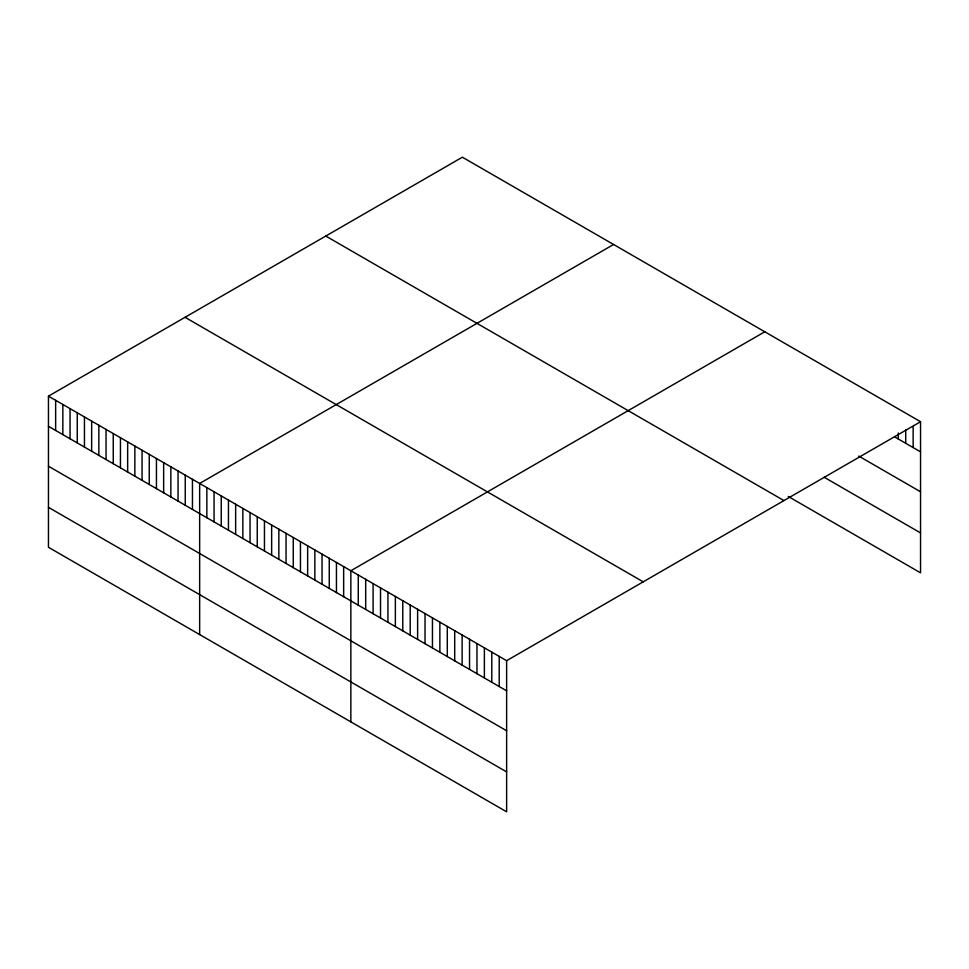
<?xml version="1.0" encoding="UTF-8"?>
<svg xmlns="http://www.w3.org/2000/svg" width="969" height="969" viewBox="0 0 969 969"><rect width="100%" height="100%" fill="white"/><g stroke="black" fill="none" stroke-linecap="round" stroke-linejoin="round"><path stroke-width="1.45" d="M48.45 396.164L506.63 660.688L506.63 811.804L48.45 547.279L48.45 396.164L462.37 157.196L920.55 421.721L920.55 572.836L788.257 496.455M613.571 244.491L199.65 483.458L199.65 634.574M764.771 331.786L350.851 570.753L350.851 721.869M506.63 660.688L920.55 421.721M894.581 436.849L920.55 451.845M858.728 456.072L920.55 491.767M824.11 477.232L920.55 532.914M325.778 236.048L783.957 500.585M185.043 317.299L643.222 581.836M48.45 426.287L506.63 690.812M48.45 466.21L506.63 730.735M48.45 507.344L506.63 771.881M913.137 426.469L913.137 447.557M905.712 429.715L905.712 443.269M898.299 432.961L898.299 438.993M499.217 656.413L499.217 686.524M491.792 652.125L491.792 682.249M484.379 647.849L484.379 677.961M476.966 643.561L476.966 673.685M469.541 639.274L469.541 669.397M462.128 634.998L462.128 665.109M454.703 630.71L454.703 660.834M447.29 626.434L447.29 656.546M439.865 622.146L439.865 652.27M432.453 617.859L432.453 647.982M425.028 613.583L425.028 643.695M417.615 609.295L417.615 639.419M410.202 605.019L410.202 635.131M402.777 600.732L402.777 630.855M395.364 596.456L395.364 626.568M387.939 592.168L387.939 622.28M380.526 587.88L380.526 618.004M373.101 583.604L373.101 613.716M365.688 579.317L365.688 609.44M358.276 575.041L358.276 605.153M343.656 566.599L343.656 596.71M336.449 562.444L336.449 592.556M329.254 558.277L329.254 588.401M322.047 554.123L322.047 584.246M314.852 549.968L314.852 580.092M307.645 545.813L307.645 575.925M300.451 541.659L300.451 571.771M293.256 537.492L293.256 567.616M286.049 533.338L286.049 563.461M278.854 529.183L278.854 559.307M271.647 525.028L271.647 555.14M264.452 520.874L264.452 550.986M257.245 516.707L257.245 546.831M250.05 512.553L250.05 542.676M242.856 508.398L242.856 538.522M235.649 504.243L235.649 534.355M228.454 500.089L228.454 530.2M221.247 495.934L221.247 526.046M214.052 491.767L214.052 521.891M206.845 487.613L206.845 517.737M192.456 479.304L192.456 509.415M185.249 475.149L185.249 505.261M178.054 470.982L178.054 501.106M170.847 466.828L170.847 496.952M163.652 462.673L163.652 492.797M156.445 458.519L156.445 488.63M149.25 454.364L149.25 484.476M142.055 450.197L142.055 480.321M134.848 446.043L134.848 476.167M127.654 441.888L127.654 472.012M120.447 437.734L120.447 467.845M113.252 433.579L113.252 463.691M106.045 429.412L106.045 459.536M98.85 425.258L98.85 455.382M91.655 421.103L91.655 451.227M84.448 416.949L84.448 447.06M77.254 412.794L77.254 442.906M70.047 408.639L70.047 438.751M62.852 404.473L62.852 434.596M55.645 400.318L55.645 430.442"/></g></svg>
